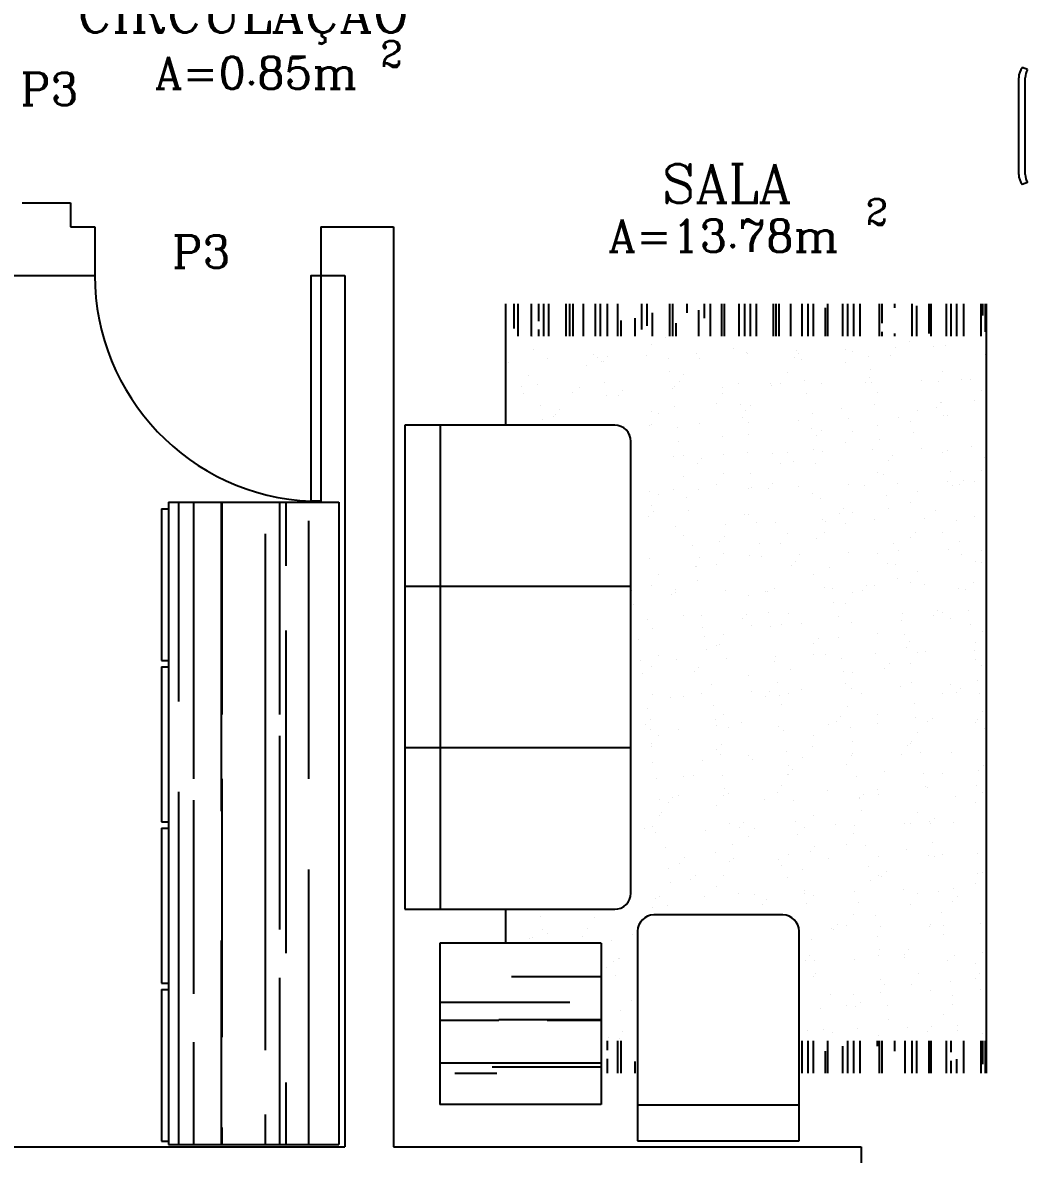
# Model space of a CAD drawing. Extents: x 11.2 to 102.3, y 40.3 to 127.2.
# Drawn here: x 20.385 to 23.498, y 61.929 to 65.435 of the extents above; entities that cross this region are included whole.
import ezdxf

# ---------------------------------------------------------------- set-up
doc = ezdxf.new("R2010")
doc.units = 0
doc.header["$LTSCALE"] = 8
doc.layers.get('0').update_dxf_attribs({"linetype": 'CONTINUOUS'})
for name, color, linetype in [('EQUIPAMENTOS', 1, 'CONTINUOUS'), ('ESQUADRIAS', 244, 'CONTINUOUS'), ('PAREDE', 7, 'CONTINUOUS'), ('TEXTO', 1, 'CONTINUOUS')]:
    doc.layers.add(name, color=color, linetype=linetype)
doc.styles.add('ROMANC', font='ROMANC.SHX')

# ---------------------------------------------------------------- blocks, each defined once
blk = doc.blocks.new('*X6')
at = {"color": 0}
for p, q in [((21.9, 62.48), (22.1773, 62.48)), ((21.6773, 62.4), (22.08, 62.4)), ((21.6773, 62.344), (21.86, 62.344)), ((21.86, 62.346), (22.1773, 62.346)), ((22.01, 62.344), (22.1773, 62.344)), ((21.6773, 62.212), (22.1773, 62.212)), ((21.84, 62.2), (22.1773, 62.2))]:
    blk.add_line(p, q, dxfattribs=at)
blk = doc.blocks.new('*X11')
at = {"color": 0}
for p, q in [((21.908, 64.488), (21.908, 64.5639)), ((21.92, 64.4634), (21.92, 64.5639)), ((21.9616, 64.4634), (21.9616, 64.5639)), ((21.9848, 64.5104), (21.9848, 64.5639)), ((22, 64.4634), (22, 64.5639)), ((22.0152, 64.4634), (22.0152, 64.5639)), ((22.0688, 64.4634), (22.0688, 64.5639)), ((22.08, 64.4634), (22.08, 64.5639)), ((22.0912, 64.4634), (22.0912, 64.5639)), ((22.1224, 64.4634), (22.1224, 64.5639)), ((22.16, 64.4634), (22.16, 64.5639)), ((22.176, 64.4634), (22.176, 64.5639)), ((22.1976, 64.4634), (22.1976, 64.5639)), ((22.2296, 64.4634), (22.2296, 64.5639)), ((22.304, 64.484), (22.304, 64.5639)), ((22.32, 64.496), (22.32, 64.5639)), ((22.3904, 64.4634), (22.3904, 64.5639)), ((22.4, 64.4634), (22.4, 64.5639)), ((22.444, 64.536), (22.444, 64.5639)), ((22.4976, 64.52), (22.4976, 64.5639)), ((22.5168, 64.4634), (22.5168, 64.5639)), ((22.5512, 64.4634), (22.5512, 64.5639)), ((22.56, 64.4634), (22.56, 64.5639)), ((22.6048, 64.4634), (22.6048, 64.5639)), ((22.6232, 64.4634), (22.6232, 64.5639)), ((22.64, 64.4634), (22.64, 64.5639)), ((22.6584, 64.4634), (22.6584, 64.5639)), ((22.712, 64.4634), (22.712, 64.5639)), ((22.72, 64.4634), (22.72, 64.5639)), ((22.7296, 64.4634), (22.7296, 64.5639)), ((22.7656, 64.4634), (22.7656, 64.5639)), ((22.8, 64.4634), (22.8, 64.5639)), ((22.8192, 64.4634), (22.8192, 64.5639)), ((22.836, 64.4634), (22.836, 64.5639)), ((22.88, 64.4634), (22.88, 64.5639)), ((22.9264, 64.4634), (22.9264, 64.5639)), ((22.9424, 64.4634), (22.9424, 64.5639)), ((22.96, 64.4634), (22.96, 64.5639)), ((22.98, 64.4634), (22.98, 64.5639)), ((23.04, 64.4634), (23.04, 64.5639)), ((23.0488, 64.504), (23.0488, 64.5639)), ((23.0872, 64.552), (23.0872, 64.5639)), ((23.1408, 64.4634), (23.1408, 64.5639)), ((23.1944, 64.472), (23.1944, 64.5639)), ((23.2, 64.4634), (23.2, 64.5639)), ((23.248, 64.4634), (23.248, 64.5639)), ((23.2616, 64.4634), (23.2616, 64.5639)), ((23.28, 64.4634), (23.28, 64.5639)), ((23.3016, 64.4634), (23.3016, 64.5639)), ((23.3552, 64.4634), (23.3552, 64.5639)), ((23.36, 64.528), (23.36, 64.5639)), ((23.368, 64.4776), (23.368, 64.5639)), ((22.3368, 64.4634), (22.3368, 64.536)), ((22.48, 64.4634), (22.48, 64.544)), ((22.8728, 64.4634), (22.8728, 64.552)), ((23.1552, 64.4634), (23.1552, 64.5576)), ((22.24, 64.4634), (22.24, 64.512)), ((22.2832, 64.4634), (22.2832, 64.52)), ((22.4104, 64.4634), (22.4104, 64.504)), ((21.9848, 64.4634), (21.9848, 64.484)), ((23.0488, 64.4634), (23.0488, 64.4776)), ((23.0872, 64.4634), (23.0872, 64.472)), ((22.1976, 62.2512), (22.1976, 62.2806)), ((22.2296, 62.1801), (22.2296, 62.2806)), ((22.24, 62.1801), (22.24, 62.2806)), ((22.8, 62.1801), (22.8, 62.2806)), ((22.8192, 62.1801), (22.8192, 62.2806)), ((22.836, 62.1801), (22.836, 62.2806)), ((22.88, 62.1801), (22.88, 62.2806)), ((22.9424, 62.1801), (22.9424, 62.2806)), ((22.96, 62.1801), (22.96, 62.2806)), ((22.98, 62.1801), (22.98, 62.2806)), ((23.0336, 62.264), (23.0336, 62.2806)), ((23.04, 62.1801), (23.04, 62.2806)), ((23.0488, 62.1801), (23.0488, 62.2806)), ((23.0872, 62.248), (23.0872, 62.2806)), ((23.12, 62.1801), (23.12, 62.2806)), ((23.1408, 62.1801), (23.1408, 62.2806)), ((23.1552, 62.1801), (23.1552, 62.2806)), ((23.1944, 62.1801), (23.1944, 62.2806)), ((23.2, 62.1801), (23.2, 62.2806)), ((23.248, 62.1801), (23.248, 62.2806)), ((23.2616, 62.2448), (23.2616, 62.2806)), ((23.3016, 62.1801), (23.3016, 62.2806)), ((23.3552, 62.1801), (23.3552, 62.2806)), ((23.36, 62.208), (23.36, 62.2806)), ((23.368, 62.1801), (23.368, 62.2806)), ((22.8728, 62.1801), (22.8728, 62.248)), ((22.9264, 62.1801), (22.9264, 62.264)), ((22.1976, 62.1801), (22.1976, 62.2248)), ((22.2832, 62.1801), (22.2832, 62.216)), ((23.2616, 62.1801), (23.2616, 62.2184)), ((23.28, 62.1801), (23.28, 62.224))]:
    blk.add_line(p, q, dxfattribs=at)
blk = doc.blocks.new('*X12')
at = {"color": 0}
for p, q in [((21.9617, 64.4628), (21.9617, 64.4628)), ((21.9644, 64.4623), (21.9644, 64.4623)), ((22.3764, 64.46), (22.3764, 64.46)), ((21.9672, 64.4211), (21.9672, 64.4211)), ((22.3326, 64.4382), (22.3326, 64.4382)), ((22.5878, 64.4271), (22.5878, 64.4271)), ((22.7816, 64.4188), (22.7816, 64.4188)), ((22.9357, 64.4238), (22.9357, 64.4238)), ((23.0899, 64.4289), (23.0899, 64.4289)), ((23.1344, 64.4475), (23.1344, 64.4475)), ((23.2084, 64.433), (23.2084, 64.433)), ((23.244, 64.4339), (23.244, 64.4339)), ((22.0108, 64.3936), (22.0108, 64.3936)), ((22.1538, 64.4073), (22.1538, 64.4073)), ((22.165, 64.3986), (22.165, 64.3986)), ((22.1789, 64.3862), (22.1789, 64.3862)), ((22.1848, 64.3857), (22.1848, 64.3857)), ((22.1983, 64.4005), (22.1983, 64.4005)), ((22.3191, 64.4037), (22.3191, 64.4037)), ((22.3849, 64.395), (22.3849, 64.395)), ((22.4733, 64.4087), (22.4733, 64.4087)), ((22.4826, 64.3936), (22.4826, 64.3936)), ((22.6274, 64.4138), (22.6274, 64.4138)), ((22.6323, 64.4088), (22.6323, 64.4088)), ((22.776, 64.3967), (22.776, 64.3967)), ((22.7895, 64.4114), (22.7895, 64.4114)), ((22.7995, 64.3922), (22.7995, 64.3922)), ((22.9556, 64.4166), (22.9556, 64.4166)), ((23.0055, 64.4009), (23.0055, 64.4009)), ((23.0738, 64.4045), (23.0738, 64.4045)), ((23.3672, 64.4076), (23.3672, 64.4076)), ((21.8914, 64.3826), (21.8914, 64.3826)), ((22.1323, 64.3736), (22.1323, 64.3736)), ((22.3904, 64.3533), (22.3904, 64.3533)), ((22.7552, 64.352), (22.7552, 64.352)), ((22.9341, 64.3829), (22.9341, 64.3829)), ((23.011, 64.3593), (23.011, 64.3593)), ((23.2337, 64.3535), (23.2337, 64.3535)), ((21.9535, 64.3427), (21.9535, 64.3427)), ((22.1875, 64.3212), (22.1875, 64.3212)), ((22.4188, 64.324), (22.4188, 64.324)), ((22.4319, 64.3442), (22.4319, 64.3442)), ((22.6021, 64.3184), (22.6021, 64.3184)), ((22.703, 64.317), (22.703, 64.317)), ((22.7337, 64.3182), (22.7337, 64.3182)), ((22.8081, 64.3271), (22.8081, 64.3271)), ((22.8607, 64.3157), (22.8607, 64.3157)), ((22.9965, 64.3201), (22.9965, 64.3201)), ((23.01, 64.3349), (23.01, 64.3349)), ((23.0149, 64.3207), (23.0149, 64.3207)), ((23.169, 64.3257), (23.169, 64.3257)), ((23.2227, 64.3244), (23.2227, 64.3244)), ((23.2942, 64.328), (23.2942, 64.328)), ((23.3232, 64.3308), (23.3232, 64.3308)), ((21.932, 64.3089), (21.932, 64.3089)), ((21.9358, 64.2854), (21.9358, 64.2854)), ((21.9815, 64.3125), (21.9815, 64.3125)), ((22.09, 64.2905), (22.09, 64.2905)), ((22.1119, 64.3061), (22.1119, 64.3061)), ((22.193, 64.2796), (22.193, 64.2796)), ((22.2316, 64.2796), (22.2316, 64.2796)), ((22.2441, 64.2955), (22.2441, 64.2955)), ((22.3983, 64.3005), (22.3983, 64.3005)), ((22.4053, 64.3092), (22.4053, 64.3092)), ((22.5524, 64.3056), (22.5524, 64.3056)), ((22.5549, 64.2874), (22.5549, 64.2874)), ((22.7066, 64.3106), (22.7066, 64.3106)), ((22.8136, 64.2855), (22.8136, 64.2855)), ((23.0334, 64.2889), (23.0334, 64.2889)), ((23.3567, 64.2967), (23.3567, 64.2967)), ((21.9901, 64.2474), (21.9901, 64.2474)), ((22.4047, 64.2447), (22.4047, 64.2447)), ((22.5334, 64.2536), (22.5334, 64.2536)), ((22.6107, 64.2534), (22.6107, 64.2534)), ((22.6393, 64.2474), (22.6393, 64.2474)), ((23.0253, 64.2506), (23.0253, 64.2506)), ((23.2169, 64.2436), (23.2169, 64.2436)), ((23.2305, 64.2584), (23.2305, 64.2584)), ((23.2313, 64.2593), (23.2313, 64.2593)), ((23.3352, 64.2629), (23.3352, 64.2629)), ((22.0313, 64.215), (22.0313, 64.215)), ((22.0346, 64.2218), (22.0346, 64.2218)), ((22.0481, 64.2365), (22.0481, 64.2365)), ((22.3323, 64.2296), (22.3323, 64.2296)), ((22.3546, 64.2228), (22.3546, 64.2228)), ((22.6162, 64.2117), (22.6162, 64.2117)), ((22.6258, 64.2327), (22.6258, 64.2327)), ((22.8331, 64.2243), (22.8331, 64.2243)), ((22.9235, 64.2405), (22.9235, 64.2405)), ((22.9435, 64.2078), (22.9435, 64.2078)), ((23.0977, 64.2128), (23.0977, 64.2128)), ((23.1563, 64.2321), (23.1563, 64.2321)), ((23.2368, 64.2177), (23.2368, 64.2177)), ((23.2518, 64.2178), (23.2518, 64.2178)), ((21.9956, 64.2058), (21.9956, 64.2058)), ((22.3269, 64.1876), (22.3269, 64.1876)), ((22.3331, 64.189), (22.3331, 64.189)), ((22.4133, 64.1796), (22.4133, 64.1796)), ((22.4811, 64.1926), (22.4811, 64.1926)), ((22.6352, 64.1977), (22.6352, 64.1977)), ((22.7894, 64.2027), (22.7894, 64.2027)), ((22.8279, 64.1768), (22.8279, 64.1768)), ((23.0339, 64.1856), (23.0339, 64.1856)), ((23.1348, 64.1983), (23.1348, 64.1983)), ((22.2686, 64.16), (22.2686, 64.16)), ((22.4187, 64.138), (22.4187, 64.138)), ((22.5528, 64.1531), (22.5528, 64.1531)), ((22.6327, 64.1597), (22.6327, 64.1597)), ((22.8462, 64.1562), (22.8462, 64.1562)), ((22.8597, 64.1709), (22.8597, 64.1709)), ((22.956, 64.1675), (22.956, 64.1675)), ((23.0394, 64.1439), (23.0394, 64.1439)), ((23.144, 64.164), (23.144, 64.164)), ((22.6305, 64.1031), (22.6305, 64.1031)), ((22.7557, 64.1029), (22.7557, 64.1029)), ((22.8365, 64.1118), (22.8365, 64.1118)), ((22.8634, 64.1063), (22.8634, 64.1063)), ((22.9345, 64.1337), (22.9345, 64.1337)), ((23.0175, 64.1113), (23.0175, 64.1113)), ((23.1717, 64.1163), (23.1717, 64.1163)), ((23.2342, 64.1044), (23.2342, 64.1044)), ((23.2511, 64.109), (23.2511, 64.109)), ((23.3258, 64.1214), (23.3258, 64.1214)), ((22.401, 64.0911), (22.401, 64.0911)), ((22.4324, 64.0951), (22.4324, 64.0951)), ((22.4755, 64.0687), (22.4755, 64.0687)), ((22.489, 64.0835), (22.489, 64.0835)), ((22.5551, 64.0962), (22.5551, 64.0962)), ((22.7092, 64.1012), (22.7092, 64.1012)), ((22.7342, 64.0691), (22.7342, 64.0691)), ((22.7733, 64.0766), (22.7733, 64.0766)), ((22.8419, 64.0702), (22.8419, 64.0702)), ((23.0667, 64.0797), (23.0667, 64.0797)), ((23.0802, 64.0944), (23.0802, 64.0944)), ((23.3644, 64.0875), (23.3644, 64.0875)), ((22.5554, 64.0382), (22.5554, 64.0382)), ((22.639, 64.038), (22.639, 64.038)), ((23.0338, 64.0398), (23.0338, 64.0398)), ((23.0537, 64.0353), (23.0537, 64.0353)), ((23.2597, 64.044), (23.2597, 64.044)), ((23.3571, 64.0476), (23.3571, 64.0476)), ((22.4331, 64.0293), (22.4331, 64.0293)), ((22.5339, 64.0045), (22.5339, 64.0045)), ((22.7095, 64.007), (22.7095, 64.007)), ((22.7884, 63.9981), (22.7884, 63.9981)), ((22.9425, 64.0031), (22.9425, 64.0031)), ((22.9937, 64), (22.9937, 64)), ((23.0967, 64.0082), (23.0967, 64.0082)), ((23.2508, 64.0132), (23.2508, 64.0132)), ((23.2651, 64.0023), (23.2651, 64.0023)), ((23.2872, 64.0031), (23.2872, 64.0031)), ((23.3007, 64.0179), (23.3007, 64.0179)), ((23.3356, 64.0138), (23.3356, 64.0138)), ((22.3259, 63.983), (22.3259, 63.983)), ((22.355, 63.9736), (22.355, 63.9736)), ((22.4025, 63.9891), (22.4025, 63.9891)), ((22.4416, 63.9643), (22.4416, 63.9643)), ((22.4801, 63.988), (22.4801, 63.988)), ((22.6342, 63.993), (22.6342, 63.993)), ((22.6445, 63.9964), (22.6445, 63.9964)), ((22.696, 63.9922), (22.696, 63.9922)), ((22.8335, 63.9752), (22.8335, 63.9752)), ((23.0622, 63.9702), (23.0622, 63.9702)), ((23.1568, 63.9829), (23.1568, 63.9829)), ((22.3335, 63.9399), (22.3335, 63.9399)), ((22.8562, 63.9615), (22.8562, 63.9615)), ((22.9299, 63.9304), (22.9299, 63.9304)), ((23.0677, 63.9286), (23.0677, 63.9286)), ((23.1353, 63.9492), (23.1353, 63.9492)), ((22.3253, 63.9048), (22.3253, 63.9048)), ((22.3388, 63.9195), (22.3388, 63.9195)), ((22.4471, 63.9226), (22.4471, 63.9226)), ((22.623, 63.9126), (22.623, 63.9126)), ((22.6332, 63.9106), (22.6332, 63.9106)), ((22.8648, 63.8965), (22.8648, 63.8965)), ((22.9164, 63.9157), (22.9164, 63.9157)), ((22.9565, 63.9183), (22.9565, 63.9183)), ((23.0253, 63.8952), (23.0253, 63.8952)), ((23.1795, 63.9003), (23.1795, 63.9003)), ((23.2142, 63.9235), (23.2142, 63.9235)), ((23.2794, 63.8937), (23.2794, 63.8937)), ((23.3336, 63.9053), (23.3336, 63.9053)), ((22.4087, 63.8751), (22.4087, 63.8751)), ((22.5629, 63.8801), (22.5629, 63.8801)), ((22.6588, 63.8877), (22.6588, 63.8877)), ((22.717, 63.8851), (22.717, 63.8851)), ((22.8712, 63.8902), (22.8712, 63.8902)), ((22.935, 63.8846), (22.935, 63.8846)), ((22.4329, 63.846), (22.4329, 63.846)), ((22.5457, 63.8282), (22.5457, 63.8282)), ((22.5592, 63.843), (22.5592, 63.843)), ((22.6674, 63.8227), (22.6674, 63.8227)), ((22.7561, 63.8537), (22.7561, 63.8537)), ((22.8435, 63.8361), (22.8435, 63.8361)), ((22.8703, 63.8548), (22.8703, 63.8548)), ((23.1369, 63.8392), (23.1369, 63.8392)), ((23.1504, 63.8539), (23.1504, 63.8539)), ((23.2346, 63.8553), (23.2346, 63.8553)), ((23.288, 63.8286), (23.288, 63.8286)), ((22.4614, 63.814), (22.4614, 63.814)), ((22.5558, 63.7891), (22.5558, 63.7891)), ((22.7346, 63.82), (22.7346, 63.82)), ((22.7911, 63.7887), (22.7911, 63.7887)), ((22.9452, 63.7937), (22.9452, 63.7937)), ((23.0343, 63.7906), (23.0343, 63.7906)), ((23.082, 63.8199), (23.082, 63.8199)), ((23.0993, 63.7987), (23.0993, 63.7987)), ((23.2535, 63.8038), (23.2535, 63.8038)), ((23.2935, 63.787), (23.2935, 63.787)), ((23.3576, 63.7984), (23.3576, 63.7984)), ((22.3286, 63.7736), (22.3286, 63.7736)), ((22.4828, 63.7786), (22.4828, 63.7786)), ((22.5343, 63.7554), (22.5343, 63.7554)), ((22.6369, 63.7836), (22.6369, 63.7836)), ((22.6729, 63.7811), (22.6729, 63.7811)), ((22.7797, 63.7665), (22.7797, 63.7665)), ((23.0639, 63.7595), (23.0639, 63.7595)), ((23.0906, 63.7549), (23.0906, 63.7549)), ((23.3361, 63.7647), (23.3361, 63.7647)), ((23.3574, 63.7626), (23.3574, 63.7626)), ((22.3555, 63.7245), (22.3555, 63.7245)), ((22.47, 63.7489), (22.47, 63.7489)), ((22.4728, 63.7486), (22.4728, 63.7486)), ((22.7662, 63.7517), (22.7662, 63.7517)), ((22.834, 63.726), (22.834, 63.726)), ((22.8846, 63.7462), (22.8846, 63.7462)), ((23.1572, 63.7338), (23.1572, 63.7338)), ((22.334, 63.6908), (22.334, 63.6908)), ((22.4754, 63.7073), (22.4754, 63.7073)), ((22.8702, 63.6855), (22.8702, 63.6855)), ((23.0002, 63.6899), (23.0002, 63.6899)), ((23.0243, 63.6906), (23.0243, 63.6906)), ((23.0961, 63.7132), (23.0961, 63.7132)), ((23.1358, 63.7001), (23.1358, 63.7001)), ((23.1785, 63.6956), (23.1785, 63.6956)), ((23.2844, 63.683), (23.2844, 63.683)), ((23.3326, 63.7007), (23.3326, 63.7007)), ((22.2725, 63.6752), (22.2725, 63.6752)), ((22.3955, 63.6643), (22.3955, 63.6643)), ((22.4078, 63.6704), (22.4078, 63.6704)), ((22.409, 63.679), (22.409, 63.679)), ((22.5619, 63.6755), (22.5619, 63.6755)), ((22.6336, 63.6614), (22.6336, 63.6614)), ((22.6872, 63.6724), (22.6872, 63.6724)), ((22.6932, 63.6721), (22.6932, 63.6721)), ((22.716, 63.6805), (22.716, 63.6805)), ((22.8932, 63.6811), (22.8932, 63.6811)), ((22.9569, 63.6692), (22.9569, 63.6692)), ((22.9867, 63.6752), (22.9867, 63.6752)), ((23.3078, 63.6783), (23.3078, 63.6783)), ((22.278, 63.6335), (22.278, 63.6335)), ((22.8986, 63.6395), (22.8986, 63.6395)), ((22.9354, 63.6355), (22.9354, 63.6355)), ((23.2206, 63.6134), (23.2206, 63.6134)), ((23.3164, 63.6133), (23.3164, 63.6133)), ((22.3225, 63.5846), (22.3225, 63.5846)), ((22.4333, 63.5968), (22.4333, 63.5968)), ((22.4898, 63.5986), (22.4898, 63.5986)), ((22.6159, 63.5877), (22.6159, 63.5877)), ((22.6294, 63.6025), (22.6294, 63.6025)), ((22.6957, 63.6074), (22.6957, 63.6074)), ((22.7566, 63.6046), (22.7566, 63.6046)), ((22.9137, 63.5956), (22.9137, 63.5956)), ((22.953, 63.5776), (22.953, 63.5776)), ((23.1071, 63.5827), (23.1071, 63.5827)), ((23.1104, 63.6046), (23.1104, 63.6046)), ((23.2071, 63.5987), (23.2071, 63.5987)), ((23.2351, 63.6061), (23.2351, 63.6061)), ((23.2613, 63.5877), (23.2613, 63.5877)), ((22.3364, 63.5575), (22.3364, 63.5575)), ((22.4905, 63.5625), (22.4905, 63.5625)), ((22.6447, 63.5676), (22.6447, 63.5676)), ((22.7012, 63.5657), (22.7012, 63.5657)), ((22.7351, 63.5709), (22.7351, 63.5709)), ((22.7988, 63.5726), (22.7988, 63.5726)), ((23.0347, 63.5415), (23.0347, 63.5415)), ((23.3218, 63.5717), (23.3218, 63.5717)), ((23.358, 63.5493), (23.358, 63.5493)), ((22.2923, 63.5249), (22.2923, 63.5249)), ((22.4983, 63.5336), (22.4983, 63.5336)), ((22.543, 63.5081), (22.543, 63.5081)), ((22.5563, 63.54), (22.5563, 63.54)), ((22.8364, 63.5112), (22.8364, 63.5112)), ((22.8499, 63.526), (22.8499, 63.526)), ((22.9129, 63.5308), (22.9129, 63.5308)), ((23.1189, 63.5395), (23.1189, 63.5395)), ((23.1342, 63.5191), (23.1342, 63.5191)), ((23.3365, 63.5156), (23.3365, 63.5156)), ((22.3559, 63.4754), (22.3559, 63.4754)), ((22.5038, 63.492), (22.5038, 63.492)), ((22.5348, 63.5062), (22.5348, 63.5062)), ((22.8344, 63.4769), (22.8344, 63.4769)), ((22.8729, 63.4761), (22.8729, 63.4761)), ((23.027, 63.4812), (23.027, 63.4812)), ((23.1244, 63.4979), (23.1244, 63.4979)), ((23.1577, 63.4847), (23.1577, 63.4847)), ((23.1812, 63.4862), (23.1812, 63.4862)), ((23.3353, 63.4912), (23.3353, 63.4912)), ((22.3009, 63.4598), (22.3009, 63.4598)), ((22.3344, 63.4416), (22.3344, 63.4416)), ((22.4104, 63.461), (22.4104, 63.461)), ((22.4792, 63.4385), (22.4792, 63.4385)), ((22.5646, 63.466), (22.5646, 63.466)), ((22.7155, 63.4571), (22.7155, 63.4571)), ((22.7187, 63.4711), (22.7187, 63.4711)), ((22.9215, 63.4658), (22.9215, 63.4658)), ((23.0704, 63.4495), (23.0704, 63.4495)), ((23.1362, 63.4509), (23.1362, 63.4509)), ((23.3361, 63.463), (23.3361, 63.463)), ((23.3546, 63.4425), (23.3546, 63.4425)), ((22.3064, 63.4182), (22.3064, 63.4182)), ((22.4657, 63.4238), (22.4657, 63.4238)), ((22.6341, 63.4123), (22.6341, 63.4123)), ((22.7634, 63.4316), (22.7634, 63.4316)), ((22.927, 63.4241), (22.927, 63.4241)), ((22.9574, 63.4201), (22.9574, 63.4201)), ((23.0569, 63.4347), (23.0569, 63.4347)), ((22.5181, 63.3833), (22.5181, 63.3833)), ((22.7241, 63.392), (22.7241, 63.392)), ((22.7979, 63.368), (22.7979, 63.368)), ((22.9359, 63.3863), (22.9359, 63.3863)), ((22.952, 63.373), (22.952, 63.373)), ((23.1061, 63.378), (23.1061, 63.378)), ((23.1387, 63.3892), (23.1387, 63.3892)), ((23.2603, 63.3831), (23.2603, 63.3831)), ((23.2908, 63.3729), (23.2908, 63.3729)), ((23.3447, 63.398), (23.3447, 63.398)), ((22.3354, 63.3528), (22.3354, 63.3528)), ((22.3927, 63.3441), (22.3927, 63.3441)), ((22.4338, 63.3477), (22.4338, 63.3477)), ((22.4896, 63.3579), (22.4896, 63.3579)), ((22.6437, 63.3629), (22.6437, 63.3629)), ((22.6861, 63.3473), (22.6861, 63.3473)), ((22.6997, 63.362), (22.6997, 63.362)), ((22.7296, 63.3504), (22.7296, 63.3504)), ((22.757, 63.3555), (22.757, 63.3555)), ((22.9839, 63.3551), (22.9839, 63.3551)), ((23.2355, 63.357), (23.2355, 63.357)), ((23.2773, 63.3582), (23.2773, 63.3582)), ((23.3502, 63.3563), (23.3502, 63.3563)), ((22.3207, 63.3095), (22.3207, 63.3095)), ((22.5267, 63.3183), (22.5267, 63.3183)), ((22.7355, 63.3217), (22.7355, 63.3217)), ((22.9413, 63.3155), (22.9413, 63.3155)), ((23.1473, 63.3242), (23.1473, 63.3242)), ((23.3585, 63.3002), (23.3585, 63.3002)), ((22.3289, 63.2746), (22.3289, 63.2746)), ((22.5321, 63.2766), (22.5321, 63.2766)), ((22.5567, 63.2908), (22.5567, 63.2908)), ((22.6132, 63.2676), (22.6132, 63.2676)), ((22.9066, 63.2707), (22.9066, 63.2707)), ((22.9201, 63.2855), (22.9201, 63.2855)), ((23.0348, 63.2651), (23.0348, 63.2651)), ((23.0352, 63.2924), (23.0352, 63.2924)), ((23.1528, 63.2826), (23.1528, 63.2826)), ((23.1889, 63.2701), (23.1889, 63.2701)), ((23.2044, 63.2786), (23.2044, 63.2786)), ((23.337, 63.2664), (23.337, 63.2664)), ((23.3431, 63.2752), (23.3431, 63.2752)), ((22.3154, 63.2598), (22.3154, 63.2598)), ((22.3292, 63.2445), (22.3292, 63.2445)), ((22.3564, 63.2262), (22.3564, 63.2262)), ((22.4182, 63.2449), (22.4182, 63.2449)), ((22.5352, 63.2571), (22.5352, 63.2571)), ((22.5724, 63.25), (22.5724, 63.25)), ((22.7265, 63.255), (22.7265, 63.255)), ((22.7439, 63.2417), (22.7439, 63.2417)), ((22.8349, 63.2278), (22.8349, 63.2278)), ((22.8806, 63.2601), (22.8806, 63.2601)), ((22.9499, 63.2504), (22.9499, 63.2504)), ((23.1582, 63.2355), (23.1582, 63.2355)), ((23.3645, 63.2477), (23.3645, 63.2477)), ((22.3347, 63.2029), (22.3347, 63.2029)), ((22.3349, 63.1925), (22.3349, 63.1925)), ((22.5494, 63.198), (22.5494, 63.198)), ((22.8337, 63.1911), (22.8337, 63.1911)), ((22.9553, 63.2088), (22.9553, 63.2088)), ((23.1271, 63.1942), (23.1271, 63.1942)), ((23.1367, 63.2018), (23.1367, 63.2018)), ((23.1406, 63.209), (23.1406, 63.209)), ((22.5359, 63.1833), (22.5359, 63.1833)), ((22.5465, 63.168), (22.5465, 63.168)), ((22.6345, 63.1632), (22.6345, 63.1632)), ((22.7524, 63.1767), (22.7524, 63.1767)), ((22.8005, 63.1585), (22.8005, 63.1585)), ((22.9547, 63.1636), (22.9547, 63.1636)), ((22.9578, 63.1709), (22.9578, 63.1709)), ((23.1088, 63.1686), (23.1088, 63.1686)), ((23.1671, 63.1739), (23.1671, 63.1739)), ((23.263, 63.1737), (23.263, 63.1737)), ((22.3381, 63.1434), (22.3381, 63.1434)), ((22.4922, 63.1485), (22.4922, 63.1485)), ((22.6464, 63.1535), (22.6464, 63.1535)), ((22.7579, 63.135), (22.7579, 63.135)), ((22.7699, 63.1215), (22.7699, 63.1215)), ((22.9363, 63.1372), (22.9363, 63.1372)), ((23.3611, 63.1324), (23.3611, 63.1324)), ((22.349, 63.0942), (22.349, 63.0942)), ((22.4342, 63.0986), (22.4342, 63.0986)), ((22.4629, 63.1037), (22.4629, 63.1037)), ((22.555, 63.1029), (22.555, 63.1029)), ((22.7564, 63.1068), (22.7564, 63.1068)), ((22.7575, 63.1063), (22.7575, 63.1063)), ((22.9696, 63.1001), (22.9696, 63.1001)), ((23.0541, 63.1146), (23.0541, 63.1146)), ((23.1756, 63.1089), (23.1756, 63.1089)), ((23.236, 63.1079), (23.236, 63.1079)), ((23.3475, 63.1177), (23.3475, 63.1177)), ((22.5605, 63.0613), (22.5605, 63.0613)), ((22.736, 63.0726), (22.736, 63.0726)), ((22.8797, 63.0554), (22.8797, 63.0554)), ((23.0338, 63.0604), (23.0338, 63.0604)), ((23.1811, 63.0672), (23.1811, 63.0672)), ((23.188, 63.0655), (23.188, 63.0655)), ((23.3421, 63.0705), (23.3421, 63.0705)), ((23.3589, 63.051), (23.3589, 63.051)), ((22.3576, 63.0292), (22.3576, 63.0292)), ((22.3856, 63.0193), (22.3856, 63.0193)), ((22.3992, 63.0341), (22.3992, 63.0341)), ((22.4172, 63.0403), (22.4172, 63.0403)), ((22.5572, 63.0417), (22.5572, 63.0417)), ((22.5714, 63.0453), (22.5714, 63.0453)), ((22.6834, 63.0271), (22.6834, 63.0271)), ((22.7255, 63.0504), (22.7255, 63.0504)), ((22.7722, 63.0264), (22.7722, 63.0264)), ((22.9768, 63.0302), (22.9768, 63.0302)), ((22.9782, 63.0351), (22.9782, 63.0351)), ((22.9903, 63.045), (22.9903, 63.045)), ((23.0356, 63.0433), (23.0356, 63.0433)), ((23.2746, 63.0381), (23.2746, 63.0381)), ((23.3374, 63.0173), (23.3374, 63.0173)), ((22.3631, 62.9875), (22.3631, 62.9875)), ((22.5357, 63.008), (22.5357, 63.008)), ((22.9837, 62.9935), (22.9837, 62.9935)), ((23.1586, 62.9864), (23.1586, 62.9864)), ((22.3568, 62.9771), (22.3568, 62.9771)), ((22.5748, 62.9526), (22.5748, 62.9526)), ((22.6196, 62.9575), (22.6196, 62.9575)), ((22.7808, 62.9613), (22.7808, 62.9613)), ((22.8353, 62.9786), (22.8353, 62.9786)), ((22.9039, 62.9506), (22.9039, 62.9506)), ((22.9625, 62.9475), (22.9625, 62.9475)), ((23.1166, 62.9526), (23.1166, 62.9526)), ((23.1371, 62.9527), (23.1371, 62.9527)), ((23.1954, 62.9585), (23.1954, 62.9585)), ((23.1973, 62.9537), (23.1973, 62.9537)), ((23.2108, 62.9685), (23.2108, 62.9685)), ((23.2707, 62.9576), (23.2707, 62.9576)), ((22.3127, 62.9397), (22.3127, 62.9397)), ((22.3353, 62.9434), (22.3353, 62.9434)), ((22.3459, 62.9274), (22.3459, 62.9274)), ((22.5, 62.9324), (22.5, 62.9324)), ((22.6061, 62.9428), (22.6061, 62.9428)), ((22.635, 62.914), (22.635, 62.914)), ((22.6542, 62.9374), (22.6542, 62.9374)), ((22.7863, 62.9197), (22.7863, 62.9197)), ((22.8083, 62.9425), (22.8083, 62.9425)), ((22.9583, 62.9218), (22.9583, 62.9218)), ((22.3774, 62.8789), (22.3774, 62.8789)), ((22.5834, 62.8876), (22.5834, 62.8876)), ((22.8401, 62.881), (22.8401, 62.881)), ((22.9368, 62.8881), (22.9368, 62.8881)), ((22.998, 62.8848), (22.998, 62.8848)), ((23.204, 62.8935), (23.204, 62.8935)), ((22.4347, 62.8494), (22.4347, 62.8494)), ((22.5331, 62.8632), (22.5331, 62.8632)), ((22.5889, 62.8459), (22.5889, 62.8459)), ((22.7282, 62.841), (22.7282, 62.841)), ((22.7579, 62.8572), (22.7579, 62.8572)), ((22.8266, 62.8663), (22.8266, 62.8663)), ((22.8823, 62.846), (22.8823, 62.846)), ((23.0365, 62.851), (23.0365, 62.851)), ((23.1243, 62.8741), (23.1243, 62.8741)), ((23.1906, 62.8561), (23.1906, 62.8561)), ((23.2095, 62.8519), (23.2095, 62.8519)), ((23.2364, 62.8587), (23.2364, 62.8587)), ((23.3448, 62.8611), (23.3448, 62.8611)), ((22.3859, 62.8138), (22.3859, 62.8138)), ((22.4199, 62.8309), (22.4199, 62.8309)), ((22.574, 62.8359), (22.574, 62.8359)), ((22.7365, 62.8235), (22.7365, 62.8235)), ((22.8006, 62.811), (22.8006, 62.811)), ((23.0066, 62.8198), (23.0066, 62.8198)), ((22.3914, 62.7722), (22.3914, 62.7722)), ((22.4559, 62.7788), (22.4559, 62.7788)), ((22.4694, 62.7936), (22.4694, 62.7936)), ((22.5576, 62.7926), (22.5576, 62.7926)), ((22.7536, 62.7866), (22.7536, 62.7866)), ((23.012, 62.7781), (23.012, 62.7781)), ((23.0361, 62.7941), (23.0361, 62.7941)), ((23.047, 62.7898), (23.047, 62.7898)), ((23.0606, 62.8045), (23.0606, 62.8045)), ((23.3448, 62.7976), (23.3448, 62.7976)), ((23.3594, 62.8019), (23.3594, 62.8019)), ((22.5361, 62.7589), (22.5361, 62.7589)), ((22.6032, 62.7373), (22.6032, 62.7373)), ((22.8073, 62.7378), (22.8073, 62.7378)), ((22.8091, 62.746), (22.8091, 62.746)), ((22.9615, 62.7429), (22.9615, 62.7429)), ((23.1156, 62.7479), (23.1156, 62.7479)), ((23.1591, 62.7373), (23.1591, 62.7373)), ((23.2238, 62.7432), (23.2238, 62.7432)), ((23.2698, 62.7529), (23.2698, 62.7529)), ((23.3379, 62.7682), (23.3379, 62.7682)), ((22.3449, 62.7227), (22.3449, 62.7227)), ((22.3573, 62.728), (22.3573, 62.728)), ((22.499, 62.7277), (22.499, 62.7277)), ((22.6532, 62.7328), (22.6532, 62.7328)), ((22.6763, 62.7023), (22.6763, 62.7023)), ((22.6898, 62.7171), (22.6898, 62.7171)), ((22.8146, 62.7044), (22.8146, 62.7044)), ((22.8358, 62.7295), (22.8358, 62.7295)), ((22.9741, 62.7101), (22.9741, 62.7101)), ((23.1376, 62.7036), (23.1376, 62.7036)), ((23.2675, 62.7132), (23.2675, 62.7132)), ((23.281, 62.728), (23.281, 62.728)), ((21.9911, 62.6663), (21.9911, 62.6663)), ((22.3358, 62.6942), (22.3358, 62.6942)), ((22.3829, 62.6992), (22.3829, 62.6992)), ((22.6117, 62.6722), (22.6117, 62.6722)), ((22.9587, 62.6727), (22.9587, 62.6727)), ((23.0263, 62.6694), (23.0263, 62.6694)), ((23.2323, 62.6782), (23.2323, 62.6782)), ((22.157, 62.6634), (22.157, 62.6634)), ((22.8901, 62.6299), (22.8901, 62.6299)), ((22.9103, 62.6405), (22.9103, 62.6405)), ((22.9372, 62.6389), (22.9372, 62.6389)), ((23.0443, 62.635), (23.0443, 62.635)), ((23.1945, 62.6336), (23.1945, 62.6336)), ((23.1984, 62.64), (23.1984, 62.64)), ((23.2378, 62.6365), (23.2378, 62.6365)), ((23.3526, 62.645), (23.3526, 62.645)), ((21.9566, 62.5988), (21.9566, 62.5988)), ((21.9652, 62.5997), (21.9652, 62.5997)), ((21.9966, 62.6247), (21.9966, 62.6247)), ((22.0122, 62.6117), (22.0122, 62.6117)), ((22.1194, 62.6047), (22.1194, 62.6047)), ((22.1355, 62.6296), (22.1355, 62.6296)), ((22.2735, 62.6098), (22.2735, 62.6098)), ((22.8289, 62.5957), (22.8289, 62.5957)), ((22.8968, 62.6258), (22.8968, 62.6258)), ((23.0349, 62.6044), (23.0349, 62.6044)), ((23.2369, 62.6096), (23.2369, 62.6096)), ((22.2083, 62.5898), (22.2083, 62.5898)), ((23.0404, 62.5628), (23.0404, 62.5628)), ((23.1308, 62.564), (23.1308, 62.564)), ((22.2169, 62.5247), (22.2169, 62.5247)), ((22.2326, 62.5352), (22.2326, 62.5352)), ((22.2348, 62.5357), (22.2348, 62.5357)), ((22.81, 62.5284), (22.81, 62.5284)), ((22.8238, 62.5462), (22.8238, 62.5462)), ((22.8375, 62.5306), (22.8375, 62.5306)), ((22.9641, 62.5335), (22.9641, 62.5335)), ((23.0366, 62.545), (23.0366, 62.545)), ((23.1173, 62.5493), (23.1173, 62.5493)), ((23.1183, 62.5385), (23.1183, 62.5385)), ((23.2521, 62.5279), (23.2521, 62.5279)), ((23.2724, 62.5435), (23.2724, 62.5435)), ((23.3598, 62.5528), (23.3598, 62.5528)), ((22.1934, 62.5083), (22.1934, 62.5083)), ((23.3383, 62.519), (23.3383, 62.519)), ((22.2224, 62.4831), (22.2224, 62.4831)), ((22.8362, 62.4804), (22.8362, 62.4804)), ((22.843, 62.489), (22.843, 62.489)), ((23.0443, 62.4696), (23.0443, 62.4696)), ((23.138, 62.4544), (23.138, 62.4544)), ((23.1595, 62.4882), (23.1595, 62.4882)), ((23.2607, 62.4628), (23.2607, 62.4628)), ((23.3377, 62.4727), (23.3377, 62.4727)), ((23.3512, 62.4875), (23.3512, 62.4875)), ((22.8891, 62.4253), (22.8891, 62.4253)), ((22.9592, 62.4235), (22.9592, 62.4235)), ((23.0433, 62.4303), (23.0433, 62.4303)), ((23.0547, 62.4541), (23.0547, 62.4541)), ((23.1974, 62.4354), (23.1974, 62.4354)), ((23.2662, 62.4212), (23.2662, 62.4212)), ((23.3516, 62.4404), (23.3516, 62.4404)), ((22.2726, 62.4051), (22.2726, 62.4051)), ((22.9377, 62.3898), (22.9377, 62.3898)), ((22.967, 62.3853), (22.967, 62.3853)), ((22.9805, 62.4), (22.9805, 62.4)), ((23.0633, 62.3891), (23.0633, 62.3891)), ((23.2648, 62.3931), (23.2648, 62.3931)), ((22.2367, 62.3744), (22.2367, 62.3744)), ((22.8573, 62.3803), (22.8573, 62.3803)), ((23.2373, 62.3605), (23.2373, 62.3605)), ((22.8658, 62.3153), (22.8658, 62.3153)), ((22.9719, 62.3174), (22.9719, 62.3174)), ((23.0687, 62.3474), (23.0687, 62.3474)), ((23.1261, 62.3224), (23.1261, 62.3224)), ((23.201, 62.3235), (23.201, 62.3235)), ((23.2802, 62.3275), (23.2802, 62.3275)), ((22.2012, 62.2922), (22.2012, 62.2922)), ((22.2352, 62.2866), (22.2352, 62.2866)), ((22.2452, 62.3094), (22.2452, 62.3094)), ((22.8178, 62.3123), (22.8178, 62.3123)), ((22.894, 62.3057), (22.894, 62.3057)), ((23.037, 62.2959), (23.037, 62.2959)), ((23.1875, 62.3088), (23.1875, 62.3088)), ((23.2805, 62.3125), (23.2805, 62.3125)), ((23.3603, 62.3036), (23.3603, 62.3036))]:
    blk.add_line(p, q, dxfattribs=at)
blk = doc.blocks.new('*X17')
at = {"color": 0}
for p, q in [((20.868, 63.34), (20.868, 63.9574)), ((20.914, 63.1), (20.914, 63.9574)), ((21, 63), (21, 63.9574)), ((21.002, 63.3), (21.002, 63.9574)), ((21.18, 63.3), (21.18, 63.9574)), ((21.2, 63.76), (21.2, 63.9574)), ((21.27, 63.1), (21.27, 63.9)), ((21.136, 62.26), (21.136, 63.86)), ((21.2, 62.56), (21.2, 63.56)), ((21.18, 62.634), (21.18, 63.234)), ((21.002, 62.3), (21.002, 63.1)), ((20.868, 61.9678), (20.868, 63.06)), ((20.914, 62.434), (20.914, 63.034)), ((21.27, 61.9678), (21.27, 62.82)), ((21, 61.9678), (21, 62.6)), ((21.18, 61.9678), (21.18, 62.484)), ((20.914, 61.9678), (20.914, 62.284)), ((21.2, 61.9678), (21.2, 62.16)), ((21.136, 61.9678), (21.136, 62.06)), ((21.002, 61.9678), (21.002, 62.02))]:
    blk.add_line(p, q, dxfattribs=at)

msp = doc.modelspace()

# ---------------------------------------------------------------- linework, layer by layer
at = {"layer": 'EQUIPAMENTOS', "color": 244}
for p, q in [((23.4982, 65.2897), (23.4826, 65.2961)), ((23.4715, 64.9647), (23.4715, 65.2647)), ((23.4915, 64.9647), (23.4915, 65.2647)), ((23.4982, 64.9397), (23.4826, 64.9333)), ((21.5694, 64.1879), (21.5694, 62.6879)), ((22.2194, 64.1879), (21.5694, 64.1879)), ((21.6789, 64.1879), (21.6789, 62.6879)), ((22.2694, 62.7379), (22.2694, 64.1379)), ((20.8368, 63.9491), (21.365, 63.9491)), ((20.8368, 63.9491), (20.8368, 61.9595)), ((21.365, 63.9491), (21.365, 61.9595)), ((22.2694, 63.6879), (21.5694, 63.6879)), ((22.2694, 63.1879), (21.5694, 63.1879)), ((21.5694, 62.6879), (22.2194, 62.6879)), ((22.7406, 62.6703), (22.3406, 62.6703)), ((22.2906, 62.6203), (22.2906, 61.9703)), ((22.7906, 61.9703), (22.7906, 62.6203)), ((22.1773, 62.583), (21.6773, 62.583)), ((21.6773, 62.583), (21.6773, 62.083)), ((22.1773, 62.583), (22.1773, 62.083)), ((22.1773, 62.083), (21.6773, 62.083)), ((22.2906, 62.082), (22.7906, 62.082)), ((22.2906, 61.9703), (22.7906, 61.9703)), ((20.8368, 61.9595), (21.365, 61.9595))]:
    msp.add_line(p, q, dxfattribs=at)
at = {"layer": 'EQUIPAMENTOS', "color": 30}
for p, q in [((21.8816, 64.5639), (21.8816, 64.1879)), ((23.3707, 64.5639), (23.3707, 62.1801)), ((20.815, 63.9291), (20.815, 63.4591)), ((20.815, 63.9291), (20.8368, 63.9291)), ((20.815, 63.4591), (20.8368, 63.4591)), ((20.815, 63.4391), (20.8368, 63.4391)), ((20.815, 63.4391), (20.815, 62.9591)), ((20.815, 62.9591), (20.8368, 62.9591)), ((20.815, 62.9391), (20.8368, 62.9391)), ((20.815, 62.9391), (20.815, 62.4591)), ((21.8816, 62.6879), (21.8816, 62.583)), ((20.815, 62.4591), (20.8368, 62.4591)), ((20.815, 62.4391), (20.8368, 62.4391)), ((20.815, 62.4391), (20.815, 61.9691)), ((21.7238, 62.1801), (21.8543, 62.1801)), ((20.815, 61.9691), (20.8368, 61.9691))]:
    msp.add_line(p, q, dxfattribs=at)
msp.add_lwpolyline([(21.3086, 64.6522), (21.3086, 64.6522), (21.3086, 64.6522), (21.3086, 64.6522)], close=True, dxfattribs=at)
at = {"layer": 'EQUIPAMENTOS', "color": 244}
for centre, start, end in [((23.5215, 65.2647), 141.0387, 180), ((23.5415, 65.2647), 149.9816, 180), ((23.5215, 64.9647), 180, 218.9613), ((23.5415, 64.9647), 180, 210.0184), ((22.2194, 64.1379), 360, 90), ((22.2194, 62.7379), 270, 360), ((22.3406, 62.6203), 90, 180), ((22.7406, 62.6203), 360, 90)]:
    msp.add_arc(centre, 0.05, start, end, dxfattribs=at)
at = {"layer": 'ESQUADRIAS', "color": 1}
msp.add_lwpolyline([(21.3086, 64.6522), (21.3086, 63.9522), (21.2786, 63.9522), (21.2786, 64.6522)], close=True, dxfattribs=at)
at = {"layer": 'ESQUADRIAS', "color": 30}
msp.add_arc((21.3093, 64.6522), 0.7007, 180, 267.4911, dxfattribs=at)
at = {"layer": 'PAREDE', "color": 7}
for p, q in [((20.3836, 64.8772), (20.5336, 64.8772)), ((20.5336, 64.8772), (20.5336, 64.8022)), ((20.5336, 64.8022), (20.6086, 64.8022)), ((20.6086, 64.8022), (20.6086, 64.6522)), ((21.3086, 64.8022), (21.3086, 64.6522)), ((21.3086, 64.8022), (21.5336, 64.8022)), ((21.5336, 64.8022), (21.5336, 61.9522)), ((17.6336, 64.6522), (20.6086, 64.6522)), ((21.3086, 64.6522), (21.3836, 64.6522)), ((21.3836, 64.6522), (21.3836, 61.9522)), ((17.6336, 61.9522), (21.3836, 61.9522)), ((21.5336, 61.9522), (22.9836, 61.9522)), ((21.5336, 61.9522), (22.9836, 61.9522)), ((22.9836, 61.9522), (22.9836, 61.7272))]:
    msp.add_line(p, q, dxfattribs=at)

# ---------------------------------------------------------------- block references
at = {"layer": 'EQUIPAMENTOS', "color": 30}
for name, p in [('*X11', (0, 0)), ('*X12', (0, 0)), ('*X17', (0.0014, -0.0083)), ('*X6', (0, 0))]:
    msp.add_blockref(name, p, dxfattribs=at)

# ---------------------------------------------------------------- texts
at = {"layer": 'ESQUADRIAS', "color": 1, "ltscale": 0.3, "style": 'ROMANC'}
for p in [(20.3776, 65.1799), (20.8484, 64.6759)]:
    msp.add_text('P3', height=0.1, dxfattribs=at).set_placement(p)
at = {"layer": 'TEXTO', "color": 1, "ltscale": 0.3, "style": 'ROMANC'}
for s, height, p in [('CIRCULAÇÃO', 0.12, (20.5535, 65.4043)), ('2', 0.08, (21.4936, 65.2984)), ('A=0.85m', 0.1, (20.7942, 65.2298)), ('SALA', 0.12, (22.366, 64.8764)), ('2', 0.08, (22.9975, 64.8092)), ('A=13.78m', 0.1, (22.1995, 64.7249))]:
    msp.add_text(s, height=height, rotation=360, dxfattribs=at).set_placement(p)

doc.saveas('drawing.dxf')
